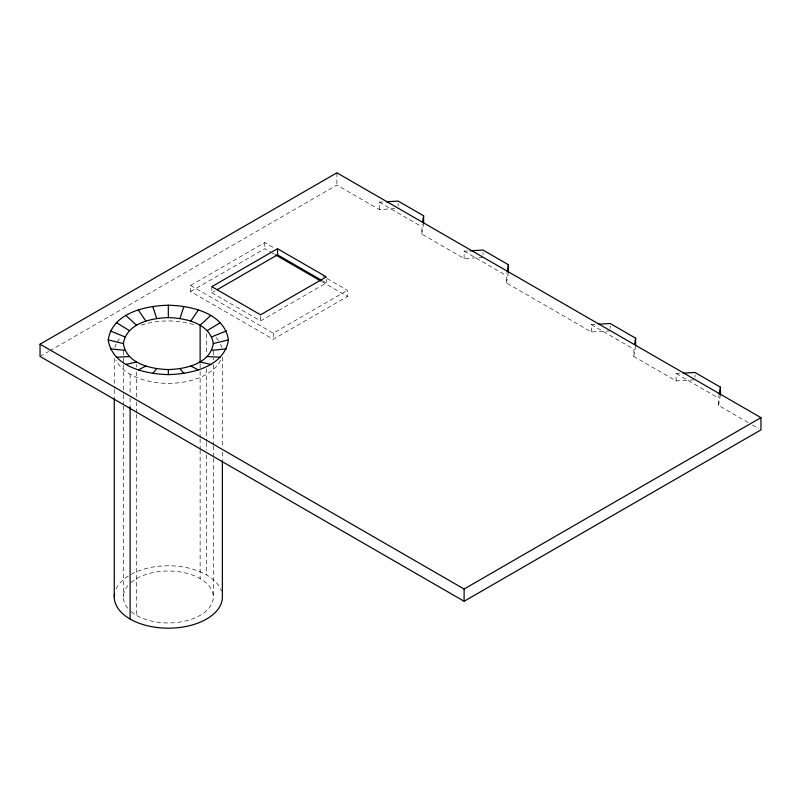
<?xml version="1.0" encoding="UTF-8"?>
<svg xmlns="http://www.w3.org/2000/svg" width="801" height="801" viewBox="0 0 801 801"><rect width="100%" height="100%" fill="white"/><g stroke="black" fill="none" stroke-linecap="round" stroke-linejoin="round"><path stroke-width="0.6" stroke-dasharray="4 3" d="M482.983 257.401L464.109 258.503L421.706 234.022L422.127 224.25M421.706 234.022L423.609 223.129M610.202 330.853L591.328 331.954L506.512 282.983L506.943 273.221M506.512 282.983L508.425 272.09M693.826 379.884L676.134 380.916L633.731 356.435L634.152 346.673M633.731 356.435L635.644 345.541M748.224 422.538L718.547 405.396L718.968 395.634M718.547 405.396L720.449 394.503M40.05 356.435L48.721 351.429M49.802 350.808L336.891 185.051L379.294 209.542L398.167 208.44M327.088 278.548L347.494 290.332L347.494 296.45L273.281 339.294L190.588 291.554L190.588 285.436L264.801 242.593L274.463 248.17M190.588 291.554L264.801 248.71L271.249 252.425M211.794 286.658L211.794 292.776L215.028 290.913M211.794 292.776L260.565 320.931L326.287 282.983L326.287 279.309M190.588 285.436L273.281 333.176L347.494 290.332M379.294 209.542L379.294 202.192L384.019 201.912M464.109 258.503L464.109 251.154L467.644 250.953M591.328 331.954L591.328 324.605L596.044 324.335M676.134 380.916L676.134 373.576L679.679 373.366M379.294 202.192L421.706 226.673M464.109 251.154L506.512 275.644M591.328 324.605L633.731 349.086M676.134 373.576L718.547 398.057M752.469 424.991L758.827 428.655M322.793 276.075L326.017 277.927M323.043 281.111L326.287 282.983M272.32 253.046L274.463 254.287M321.722 281.572L347.494 296.45M695.008 374.918L695.008 377.371M610.202 325.957L610.202 328.4M482.983 252.505L482.983 254.948M398.167 203.534L398.167 205.987M336.891 172.816L336.891 185.051M273.281 333.176L273.281 339.294M264.801 242.593L264.801 248.71M260.565 316.035L260.565 320.931M222.378 357.146L222.378 447.088M222.378 452.084L222.378 459.574M213.306 351.068L213.306 359.809M213.306 364.805L213.306 444.695M213.306 445.937L213.306 457.171M213.306 458.422L213.306 596.985M206.548 333.827L206.548 353.822M206.548 368.81L206.548 441.261M206.548 442.502L206.548 450.002M206.548 454.998L206.548 574.918M200.13 363.914L200.13 370.152M200.13 371.404L200.13 437.566M200.13 438.808L200.13 448.8M200.13 450.042L200.13 578.622M136.52 364.435L136.52 366.938M136.52 371.924L136.52 396.895M136.52 401.892L136.52 413.126M136.52 414.367L136.52 615.338M130.112 374.217L130.112 392.951M130.112 397.947L130.112 405.446M123.354 351.068L123.354 363.554M123.354 364.805L123.354 393.511M123.354 394.763L123.354 404.745M123.354 405.997L123.354 596.985M114.273 358.397L114.273 388.375M114.273 389.626L114.273 397.116M220.535 360.23A54.047 31.209 0 0 1 168.33 383.359A54.047 31.209 0 0 1 116.115 360.23M114.883 347.494A54.047 31.209 0 0 1 116.115 344.07M117.136 342.127A54.047 31.209 0 0 1 120.661 337.431M141.306 325.126A54.047 31.209 0 0 1 195.354 325.126M215.99 337.431A54.047 31.209 0 0 1 219.514 342.127M220.535 344.07A54.047 31.209 0 0 1 221.777 347.494M130.923 582.557A44.976 25.972 0 0 1 197.977 577.451A44.976 25.972 0 0 1 197.977 616.51A44.976 25.972 0 0 1 130.923 611.403M127.81 608.249A44.976 25.972 0 0 1 127.81 585.711M116.115 588.905A54.047 31.209 0 0 1 130.112 574.918M131.114 574.347A54.047 31.209 0 0 1 184.921 567.278A54.047 31.209 0 0 1 221.436 591.168"/><path stroke-width="1.2" d="M422.548 221.837L423.609 215.779L398.167 201.091L386.372 201.782M507.153 272.01L508.425 264.751L482.983 250.052L470.007 250.813M634.582 344.25L635.644 338.192L610.202 323.504L598.407 324.195M719.178 394.422L720.449 387.163L695.008 372.475L683.213 373.156M108.225 339.904C112.36 312.931 145.321 305.812 168.33 305.211C191.339 305.812 224.29 312.931 228.425 339.904C224.29 366.888 191.339 373.997 168.33 374.608C145.321 373.997 112.36 366.888 108.225 339.904L123.354 343.579C126.448 363.774 151.109 369.091 168.33 369.551C185.552 369.091 210.212 363.774 213.306 343.579C210.212 323.394 185.552 318.067 168.33 317.617C151.109 318.067 126.448 323.394 123.354 343.579M179.965 318.498L183.88 306.393M190.818 321.091L198.378 309.857M152.771 373.426L156.686 368.66M210.823 315.374L200.13 325.216L200.13 362.663M207.279 330.593L220.375 322.563M40.05 344.19L336.891 172.816L760.95 417.641L760.95 429.887L464.109 601.261L40.05 356.435L40.05 344.19L464.109 589.025L760.95 417.641M277.526 248.71L211.794 286.658L260.565 314.813L326.287 276.866L277.526 248.71L277.526 254.828L217.181 289.672M138.273 369.962L145.842 366.067M211.774 336.861L226.383 330.923M213.306 343.579L228.425 339.904M125.827 364.445L136.52 361.942M211.774 350.297L226.383 348.886M116.275 357.256L129.372 356.565M207.279 356.565L220.375 357.256M110.278 348.886L124.886 350.297M200.13 361.942L210.823 364.445M110.278 330.923L124.886 336.861M190.818 366.067L198.378 369.962M277.526 254.828L321.952 280.48M275.544 254.908L320.64 280.951M116.275 322.563L129.372 330.593M125.827 315.374L136.52 325.216M179.965 368.66L183.88 373.426M138.273 309.857L145.842 321.091M152.771 306.393L156.686 318.498M720.449 387.163L720.449 394.503M635.644 338.192L635.644 345.541M508.425 264.751L508.425 272.09M464.109 589.025L464.109 601.261M423.609 215.779L423.609 223.129M222.378 460.825L222.378 596.985A54.047 31.209 0 0 1 165.296 628.134A54.047 31.209 0 0 1 114.613 593.491M168.33 305.211L168.33 317.617M168.33 369.551L168.33 374.608M130.112 406.698L130.112 619.043M114.273 398.367L114.273 596.985"/></g></svg>
